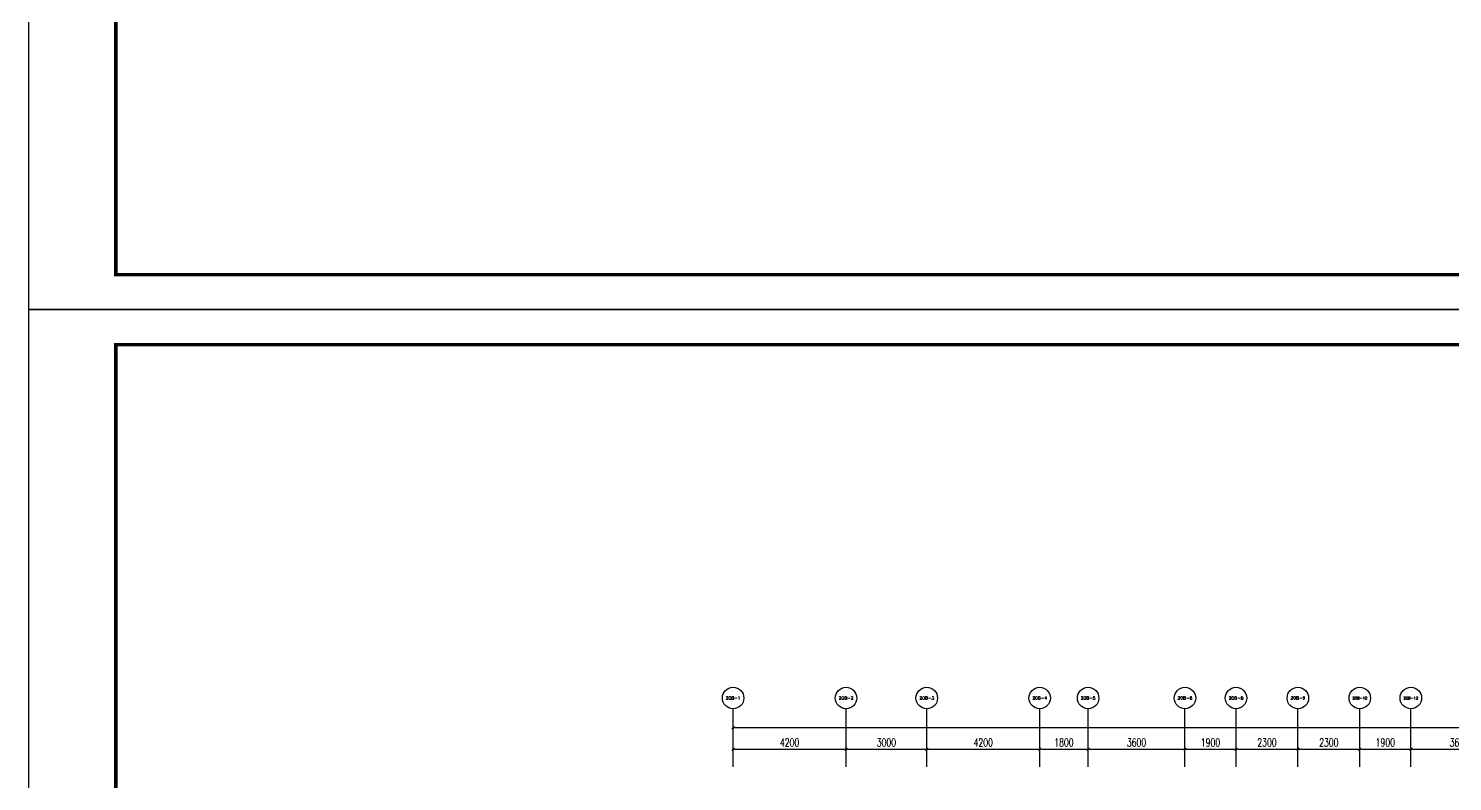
# Model space of a CAD drawing. Extents: x 296441 to 853063, y 459050 to 1117990.
# Drawn here: x 582499 to 635447, y 827622 to 855595 of the extents above; entities that cross this region are included whole.
import ezdxf
from ezdxf.enums import TextEntityAlignment as Align

# ---------------------------------------------------------------- set-up
doc = ezdxf.new("R2010")
doc.units = 0
doc.header["$LTSCALE"] = 1000
for name, color, linetype in [('AXIS', 3, 'Continuous'), ('AXIS_TEXT', 7, 'Continuous'), ('G-GRID-IDEN', 4, 'Continuous'), ('G-GRID-TEXT', 33, 'Continuous'), ('PUB_DIM', 3, 'Continuous'), ('ZT1_通用--图框---PM、LM、DY、JD', 150, 'Continuous')]:
    doc.layers.add(name, color=color, linetype=linetype)
doc.styles.add('_TCH_AXIS', font='COMPLEX', dxfattribs={"bigfont": 'GBCBIG'})
doc.styles.add('_TCH_DIM_T3', font='SIMPLEX', dxfattribs={"width": 0.705882, "bigfont": 'GBCBIG'})
doc.styles.add('GOA_04_COMPLEX_1.00', font='complex.shx')
doc.styles.add('ZT_图框1', font='ROMANS', dxfattribs={"width": 0.8, "bigfont": 'CHINESE'})
doc.dimstyles.new('_TCH_ARCH&&100', dxfattribs={"dimtxt": 297.5, "dimasz": 100, "dimexe": 250, "dimexo": 300, "dimgap": 100, "dimtad": 1, "dimdec": 0, "dimzin": 0, "dimdsep": 46, "dimtxsty": '_TCH_DIM_T3', "dimblk": 'ARCHTICK', "dimcen": 0.09, "dimclrt": 7, "dimazin": 2, "dimtfac": 1, "dimtdec": 0, "dimtix": 1, "dimtmove": 2, "dimatfit": 3, "dimfxl": 0, "dimtolj": 1, "dimtzin": 0, "dimarcsym": 0})

# ---------------------------------------------------------------- blocks, each defined once
blk = doc.blocks.new('ZT_A1标准图框')
blk.add_lwpolyline([(0, -594), (841, -594), (841, 0), (0, 0)], close=True)
at = {"const_width": 1}
blk.add_lwpolyline([(25, -584), (831, -584), (831, -10), (25, -10)], close=True, dxfattribs=at)
at = {"color": 70, "ltscale": 0.3, "style": 'ZT_图框1', "flags": 8}
for tag, width, p in [('子项名称', 0.65, (803.53, -431.64)), ('图名', 0.8, (803.53, -450.79))]:
    blk.add_attdef(tag, text='', height=3.5, dxfattribs=dict(at, width=width)).set_placement(p, align=Align.MIDDLE)
at = {"color": 70, "style": 'ZT_图框1', "width": 0.7, "flags": 8}
for tag, p in [('比例', (823.26, -510.32)), ('版本', (823.22, -517.8)), ('图号', (809.52, -525.31))]:
    blk.add_attdef(tag, text='', height=2.8, dxfattribs=at).set_placement(p, align=Align.MIDDLE)
blk = doc.blocks.new('_AXISO')
at = {"layer": 'G-GRID-IDEN'}
blk.add_circle((0, 0), 0.5, dxfattribs=at)
at = {"layer": 'G-GRID-TEXT', "style": 'GOA_04_COMPLEX_1.00', "width": 1.041667}
blk.add_attdef('A', text='', height=0.56, dxfattribs=at).set_placement((-0.25, -0.28), (0.25, -0.28), align=Align.FIT)
blk = doc.blocks.new('_ArchTick')
at = {"color": 0, "linetype": 'ByBlock', "const_width": 0.4}
blk.add_lwpolyline([(-0.5, -0.5), (0.5, 0.5)], dxfattribs=at)
blk = doc.blocks.new('*D1879')
at = {"layer": 'Defpoints', "color": 0, "transparency": 16777216}
for p in [(668098, 829622), (608698, 828161), (668098, 828161)]:
    blk.add_point(p, dxfattribs=at)
at = {"layer": 'PUB_DIM', "color": 0, "lineweight": -2, "transparency": 16777216}
for p, q in [((608698, 828461), (608698, 829872)), ((668098, 828461), (668098, 829872)), ((608698, 829622), (668098, 829622))]:
    blk.add_line(p, q, dxfattribs=at)
at = {"layer": 'PUB_DIM', "color": 0, "lineweight": -2, "transparency": 16777216, "xscale": 100, "yscale": 100, "zscale": 100, "rotation": 180}
blk.add_blockref('_ArchTick', (608698, 829622), dxfattribs=at)
at = {"layer": 'PUB_DIM', "color": 0, "lineweight": -2, "transparency": 16777216, "xscale": 100, "yscale": 100, "zscale": 100}
blk.add_blockref('_ArchTick', (668098, 829622), dxfattribs=at)
at = {"layer": 'PUB_DIM', "color": 7, "transparency": 16777216, "insert": (638398, 829870), "char_height": 297.5, "attachment_point": 5, "style": '_TCH_DIM_T3'}
blk.add_mtext('\\A1;59400', dxfattribs=at)
blk = doc.blocks.new('*D1880')
at = {"layer": 'Defpoints', "color": 0, "transparency": 16777216}
for p in [(612898, 828822), (608698, 828022), (612898, 828022)]:
    blk.add_point(p, dxfattribs=at)
at = {"layer": 'PUB_DIM', "color": 0, "lineweight": -2, "transparency": 16777216}
for p, q in [((608698, 828322), (608698, 829072)), ((608698, 828822), (612898, 828822)), ((612898, 828322), (612898, 829072))]:
    blk.add_line(p, q, dxfattribs=at)
at = {"layer": 'PUB_DIM', "color": 0, "lineweight": -2, "transparency": 16777216, "xscale": 100, "yscale": 100, "zscale": 100, "rotation": 180}
blk.add_blockref('_ArchTick', (608698, 828822), dxfattribs=at)
at = {"layer": 'PUB_DIM', "color": 0, "lineweight": -2, "transparency": 16777216, "xscale": 100, "yscale": 100, "zscale": 100}
blk.add_blockref('_ArchTick', (612898, 828822), dxfattribs=at)
at = {"layer": 'PUB_DIM', "color": 7, "transparency": 16777216, "insert": (610798, 829070), "char_height": 297.5, "attachment_point": 5, "style": '_TCH_DIM_T3'}
blk.add_mtext('\\A1;4200', dxfattribs=at)
blk = doc.blocks.new('*D1881')
at = {"layer": 'Defpoints', "color": 0, "transparency": 16777216}
for p in [(615898, 828822), (612898, 828022), (615898, 828022)]:
    blk.add_point(p, dxfattribs=at)
at = {"layer": 'PUB_DIM', "color": 0, "lineweight": -2, "transparency": 16777216}
for p, q in [((612898, 828322), (612898, 829072)), ((612898, 828822), (615898, 828822)), ((615898, 828322), (615898, 829072))]:
    blk.add_line(p, q, dxfattribs=at)
at = {"layer": 'PUB_DIM', "color": 0, "lineweight": -2, "transparency": 16777216, "xscale": 100, "yscale": 100, "zscale": 100, "rotation": 180}
blk.add_blockref('_ArchTick', (612898, 828822), dxfattribs=at)
at = {"layer": 'PUB_DIM', "color": 0, "lineweight": -2, "transparency": 16777216, "xscale": 100, "yscale": 100, "zscale": 100}
blk.add_blockref('_ArchTick', (615898, 828822), dxfattribs=at)
at = {"layer": 'PUB_DIM', "color": 7, "transparency": 16777216, "insert": (614398, 829070), "char_height": 297.5, "attachment_point": 5, "style": '_TCH_DIM_T3'}
blk.add_mtext('\\A1;3000', dxfattribs=at)
blk = doc.blocks.new('*D1882')
at = {"layer": 'Defpoints', "color": 0, "transparency": 16777216}
for p in [(620098, 828822), (615898, 828022), (620098, 828022)]:
    blk.add_point(p, dxfattribs=at)
at = {"layer": 'PUB_DIM', "color": 0, "lineweight": -2, "transparency": 16777216}
for p, q in [((615898, 828322), (615898, 829072)), ((615898, 828822), (620098, 828822)), ((620098, 828322), (620098, 829072))]:
    blk.add_line(p, q, dxfattribs=at)
at = {"layer": 'PUB_DIM', "color": 0, "lineweight": -2, "transparency": 16777216, "xscale": 100, "yscale": 100, "zscale": 100, "rotation": 180}
blk.add_blockref('_ArchTick', (615898, 828822), dxfattribs=at)
at = {"layer": 'PUB_DIM', "color": 0, "lineweight": -2, "transparency": 16777216, "xscale": 100, "yscale": 100, "zscale": 100}
blk.add_blockref('_ArchTick', (620098, 828822), dxfattribs=at)
at = {"layer": 'PUB_DIM', "color": 7, "transparency": 16777216, "insert": (617998, 829070), "char_height": 297.5, "attachment_point": 5, "style": '_TCH_DIM_T3'}
blk.add_mtext('\\A1;4200', dxfattribs=at)
blk = doc.blocks.new('*D1883')
at = {"layer": 'Defpoints', "color": 0, "transparency": 16777216}
for p in [(621898, 828822), (620098, 828022), (621898, 828022)]:
    blk.add_point(p, dxfattribs=at)
at = {"layer": 'PUB_DIM', "color": 0, "lineweight": -2, "transparency": 16777216}
for p, q in [((620098, 828322), (620098, 829072)), ((620098, 828822), (621898, 828822)), ((621898, 828322), (621898, 829072))]:
    blk.add_line(p, q, dxfattribs=at)
at = {"layer": 'PUB_DIM', "color": 0, "lineweight": -2, "transparency": 16777216, "xscale": 100, "yscale": 100, "zscale": 100, "rotation": 180}
blk.add_blockref('_ArchTick', (620098, 828822), dxfattribs=at)
at = {"layer": 'PUB_DIM', "color": 0, "lineweight": -2, "transparency": 16777216, "xscale": 100, "yscale": 100, "zscale": 100}
blk.add_blockref('_ArchTick', (621898, 828822), dxfattribs=at)
at = {"layer": 'PUB_DIM', "color": 7, "transparency": 16777216, "insert": (620998, 829070), "char_height": 297.5, "attachment_point": 5, "style": '_TCH_DIM_T3'}
blk.add_mtext('\\A1;1800', dxfattribs=at)
blk = doc.blocks.new('*D1884')
at = {"layer": 'Defpoints', "color": 0, "transparency": 16777216}
for p in [(625498, 828822), (621898, 828022), (625498, 828022)]:
    blk.add_point(p, dxfattribs=at)
at = {"layer": 'PUB_DIM', "color": 0, "lineweight": -2, "transparency": 16777216}
for p, q in [((621898, 828322), (621898, 829072)), ((621898, 828822), (625498, 828822)), ((625498, 828322), (625498, 829072))]:
    blk.add_line(p, q, dxfattribs=at)
at = {"layer": 'PUB_DIM', "color": 0, "lineweight": -2, "transparency": 16777216, "xscale": 100, "yscale": 100, "zscale": 100, "rotation": 180}
blk.add_blockref('_ArchTick', (621898, 828822), dxfattribs=at)
at = {"layer": 'PUB_DIM', "color": 0, "lineweight": -2, "transparency": 16777216, "xscale": 100, "yscale": 100, "zscale": 100}
blk.add_blockref('_ArchTick', (625498, 828822), dxfattribs=at)
at = {"layer": 'PUB_DIM', "color": 7, "transparency": 16777216, "insert": (623698, 829070), "char_height": 297.5, "attachment_point": 5, "style": '_TCH_DIM_T3'}
blk.add_mtext('\\A1;3600', dxfattribs=at)
blk = doc.blocks.new('*D1885')
at = {"layer": 'Defpoints', "color": 0, "transparency": 16777216}
for p in [(627398, 828822), (625498, 828022), (627398, 828022)]:
    blk.add_point(p, dxfattribs=at)
at = {"layer": 'PUB_DIM', "color": 0, "lineweight": -2, "transparency": 16777216}
for p, q in [((625498, 828322), (625498, 829072)), ((625498, 828822), (627398, 828822)), ((627398, 828322), (627398, 829072))]:
    blk.add_line(p, q, dxfattribs=at)
at = {"layer": 'PUB_DIM', "color": 0, "lineweight": -2, "transparency": 16777216, "xscale": 100, "yscale": 100, "zscale": 100, "rotation": 180}
blk.add_blockref('_ArchTick', (625498, 828822), dxfattribs=at)
at = {"layer": 'PUB_DIM', "color": 0, "lineweight": -2, "transparency": 16777216, "xscale": 100, "yscale": 100, "zscale": 100}
blk.add_blockref('_ArchTick', (627398, 828822), dxfattribs=at)
at = {"layer": 'PUB_DIM', "color": 7, "transparency": 16777216, "insert": (626448, 829070), "char_height": 297.5, "attachment_point": 5, "style": '_TCH_DIM_T3'}
blk.add_mtext('\\A1;1900', dxfattribs=at)
blk = doc.blocks.new('*D1886')
at = {"layer": 'Defpoints', "color": 0, "transparency": 16777216}
for p in [(629698, 828822), (627398, 828022), (629698, 828022)]:
    blk.add_point(p, dxfattribs=at)
at = {"layer": 'PUB_DIM', "color": 0, "lineweight": -2, "transparency": 16777216}
for p, q in [((627398, 828322), (627398, 829072)), ((627398, 828822), (629698, 828822)), ((629698, 828322), (629698, 829072))]:
    blk.add_line(p, q, dxfattribs=at)
at = {"layer": 'PUB_DIM', "color": 0, "lineweight": -2, "transparency": 16777216, "xscale": 100, "yscale": 100, "zscale": 100, "rotation": 180}
blk.add_blockref('_ArchTick', (627398, 828822), dxfattribs=at)
at = {"layer": 'PUB_DIM', "color": 0, "lineweight": -2, "transparency": 16777216, "xscale": 100, "yscale": 100, "zscale": 100}
blk.add_blockref('_ArchTick', (629698, 828822), dxfattribs=at)
at = {"layer": 'PUB_DIM', "color": 7, "transparency": 16777216, "insert": (628548, 829070), "char_height": 297.5, "attachment_point": 5, "style": '_TCH_DIM_T3'}
blk.add_mtext('\\A1;2300', dxfattribs=at)
blk = doc.blocks.new('*D1887')
at = {"layer": 'Defpoints', "color": 0, "transparency": 16777216}
for p in [(631998, 828822), (629698, 828022), (631998, 828022)]:
    blk.add_point(p, dxfattribs=at)
at = {"layer": 'PUB_DIM', "color": 0, "lineweight": -2, "transparency": 16777216}
for p, q in [((629698, 828322), (629698, 829072)), ((629698, 828822), (631998, 828822)), ((631998, 828322), (631998, 829072))]:
    blk.add_line(p, q, dxfattribs=at)
at = {"layer": 'PUB_DIM', "color": 0, "lineweight": -2, "transparency": 16777216, "xscale": 100, "yscale": 100, "zscale": 100, "rotation": 180}
blk.add_blockref('_ArchTick', (629698, 828822), dxfattribs=at)
at = {"layer": 'PUB_DIM', "color": 0, "lineweight": -2, "transparency": 16777216, "xscale": 100, "yscale": 100, "zscale": 100}
blk.add_blockref('_ArchTick', (631998, 828822), dxfattribs=at)
at = {"layer": 'PUB_DIM', "color": 7, "transparency": 16777216, "insert": (630848, 829070), "char_height": 297.5, "attachment_point": 5, "style": '_TCH_DIM_T3'}
blk.add_mtext('\\A1;2300', dxfattribs=at)
blk = doc.blocks.new('*D1888')
at = {"layer": 'Defpoints', "color": 0, "transparency": 16777216}
for p in [(633898, 828822), (631998, 828022), (633898, 828022)]:
    blk.add_point(p, dxfattribs=at)
at = {"layer": 'PUB_DIM', "color": 0, "lineweight": -2, "transparency": 16777216}
for p, q in [((631998, 828322), (631998, 829072)), ((631998, 828822), (633898, 828822)), ((633898, 828322), (633898, 829072))]:
    blk.add_line(p, q, dxfattribs=at)
at = {"layer": 'PUB_DIM', "color": 0, "lineweight": -2, "transparency": 16777216, "xscale": 100, "yscale": 100, "zscale": 100, "rotation": 180}
blk.add_blockref('_ArchTick', (631998, 828822), dxfattribs=at)
at = {"layer": 'PUB_DIM', "color": 0, "lineweight": -2, "transparency": 16777216, "xscale": 100, "yscale": 100, "zscale": 100}
blk.add_blockref('_ArchTick', (633898, 828822), dxfattribs=at)
at = {"layer": 'PUB_DIM', "color": 7, "transparency": 16777216, "insert": (632948, 829070), "char_height": 297.5, "attachment_point": 5, "style": '_TCH_DIM_T3'}
blk.add_mtext('\\A1;1900', dxfattribs=at)
blk = doc.blocks.new('*D1889')
at = {"layer": 'Defpoints', "color": 0, "transparency": 16777216}
for p in [(637498, 828822), (633898, 828022), (637498, 828022)]:
    blk.add_point(p, dxfattribs=at)
at = {"layer": 'PUB_DIM', "color": 0, "lineweight": -2, "transparency": 16777216}
for p, q in [((633898, 828322), (633898, 829072)), ((633898, 828822), (637498, 828822)), ((637498, 828322), (637498, 829072))]:
    blk.add_line(p, q, dxfattribs=at)
at = {"layer": 'PUB_DIM', "color": 0, "lineweight": -2, "transparency": 16777216, "xscale": 100, "yscale": 100, "zscale": 100, "rotation": 180}
blk.add_blockref('_ArchTick', (633898, 828822), dxfattribs=at)
at = {"layer": 'PUB_DIM', "color": 0, "lineweight": -2, "transparency": 16777216, "xscale": 100, "yscale": 100, "zscale": 100}
blk.add_blockref('_ArchTick', (637498, 828822), dxfattribs=at)
at = {"layer": 'PUB_DIM', "color": 7, "transparency": 16777216, "insert": (635698, 829070), "char_height": 297.5, "attachment_point": 5, "style": '_TCH_DIM_T3'}
blk.add_mtext('\\A1;3600', dxfattribs=at)

msp = doc.modelspace()

# ---------------------------------------------------------------- linework, layer by layer
at = {"layer": 'AXIS'}
for p, q in [((608698.5, 828160.6), (608698.5, 830321.5)), ((612898.5, 828160.6), (612898.5, 830321.5)), ((615898.5, 828160.6), (615898.5, 830321.5)), ((620098.5, 828160.6), (620098.5, 830321.5)), ((621898.5, 828160.6), (621898.5, 830321.5)), ((625498.5, 828160.6), (625498.5, 830321.5)), ((627398.5, 828160.6), (627398.5, 830321.5)), ((629698.5, 828160.6), (629698.5, 830321.5)), ((631998.5, 828160.6), (631998.5, 830321.5)), ((633898.5, 828160.6), (633898.5, 830321.5))]:
    msp.add_line(p, q, dxfattribs=at)

# ---------------------------------------------------------------- block references
ref = msp.add_blockref('_AXISO', (608698.5, 830721.5), dxfattribs=dict(at, xscale=800, yscale=800, zscale=800))
ref.add_attrib('A', '20B-1', dxfattribs={"layer": 'AXIS_TEXT', "height": 118.49, "style": '_TCH_AXIS'}).set_placement((608424.8, 830662.3), (608972.1, 830662.3), align=Align.FIT)
ref = msp.add_blockref('_AXISO', (612898.5, 830721.5), dxfattribs=dict(at, xscale=800, yscale=800, zscale=800))
ref.add_attrib('A', '20B-2', dxfattribs={"layer": 'AXIS_TEXT', "height": 112.93, "style": '_TCH_AXIS'}).set_placement((612624.2, 830665.1), (613172.7, 830665.1), align=Align.FIT)
ref = msp.add_blockref('_AXISO', (615898.5, 830721.5), dxfattribs=dict(at, xscale=800, yscale=800, zscale=800))
ref.add_attrib('A', '20B-3', dxfattribs={"layer": 'AXIS_TEXT', "height": 112.93, "style": '_TCH_AXIS'}).set_placement((615624.2, 830665.1), (616172.7, 830665.1), align=Align.FIT)
ref = msp.add_blockref('_AXISO', (620098.5, 830721.5), dxfattribs=dict(at, xscale=800, yscale=800, zscale=800))
ref.add_attrib('A', '20B-4', dxfattribs={"layer": 'AXIS_TEXT', "height": 110.84, "style": '_TCH_AXIS'}).set_placement((619824, 830666.1), (620372.9, 830666.1), align=Align.FIT)
ref = msp.add_blockref('_AXISO', (621898.5, 830721.5), dxfattribs=dict(at, xscale=800, yscale=800, zscale=800))
ref.add_attrib('A', '20B-5', dxfattribs={"layer": 'AXIS_TEXT', "height": 112.93, "style": '_TCH_AXIS'}).set_placement((621624.2, 830665.1), (622172.7, 830665.1), align=Align.FIT)
ref = msp.add_blockref('_AXISO', (625498.5, 830721.5), dxfattribs=dict(at, xscale=800, yscale=800, zscale=800))
ref.add_attrib('A', '20B-6', dxfattribs={"layer": 'AXIS_TEXT', "height": 112.93, "style": '_TCH_AXIS'}).set_placement((625224.2, 830665.1), (625772.7, 830665.1), align=Align.FIT)
ref = msp.add_blockref('_AXISO', (627398.5, 830721.5), dxfattribs=dict(at, xscale=800, yscale=800, zscale=800))
ref.add_attrib('A', '20B-8', dxfattribs={"layer": 'AXIS_TEXT', "height": 112.93, "style": '_TCH_AXIS'}).set_placement((627124.2, 830665.1), (627672.7, 830665.1), align=Align.FIT)
ref = msp.add_blockref('_AXISO', (629698.5, 830721.5), dxfattribs=dict(at, xscale=800, yscale=800, zscale=800))
ref.add_attrib('A', '20B-9', dxfattribs={"layer": 'AXIS_TEXT', "height": 112.93, "style": '_TCH_AXIS'}).set_placement((629424.2, 830665.1), (629972.7, 830665.1), align=Align.FIT)
ref = msp.add_blockref('_AXISO', (631998.5, 830721.5), dxfattribs=dict(at, xscale=800, yscale=800, zscale=800))
ref.add_attrib('A', '20B-10', dxfattribs={"layer": 'AXIS_TEXT', "height": 98.93, "style": '_TCH_AXIS'}).set_placement((631722.9, 830672.1), (632274.1, 830672.1), align=Align.FIT)
ref = msp.add_blockref('_AXISO', (633898.5, 830721.5), dxfattribs=dict(at, xscale=800, yscale=800, zscale=800))
ref.add_attrib('A', '20B-12', dxfattribs={"layer": 'AXIS_TEXT', "height": 98.93, "style": '_TCH_AXIS'}).set_placement((633622.9, 830672.1), (634174.1, 830672.1), align=Align.FIT)
at = {"layer": 'ZT1_通用--图框---PM、LM、DY、JD', "ltscale": 10, "xscale": 130, "yscale": 130, "zscale": 130}
for p in [(582499.1, 922370), (582499.1, 845150)]:
    msp.add_blockref('ZT_A1标准图框', p, dxfattribs=at)

# ---------------------------------------------------------------- dimensions: what is measured, and where the dimension line sits
at = {"layer": 'PUB_DIM'}
for p1, p2, distance, picture, middle in [((608698.5, 828160.6), (668098.5, 828160.6), 1461, '*D1879', (638398.5, 829870.3)), ((608698.5, 828021.5), (612898.5, 828021.5), 800, '*D1880', (610798.5, 829070.3)), ((612898.5, 828021.5), (615898.5, 828021.5), 800, '*D1881', (614398.5, 829070.3)), ((615898.5, 828021.5), (620098.5, 828021.5), 800, '*D1882', (617998.5, 829070.3)), ((620098.5, 828021.5), (621898.5, 828021.5), 800, '*D1883', (620998.5, 829070.3)), ((621898.5, 828021.5), (625498.5, 828021.5), 800, '*D1884', (623698.5, 829070.3)), ((625498.5, 828021.5), (627398.5, 828021.5), 800, '*D1885', (626448.5, 829070.3)), ((627398.5, 828021.5), (629698.5, 828021.5), 800, '*D1886', (628548.5, 829070.3)), ((629698.5, 828021.5), (631998.5, 828021.5), 800, '*D1887', (630848.5, 829070.3)), ((631998.5, 828021.5), (633898.5, 828021.5), 800, '*D1888', (632948.5, 829070.3)), ((633898.5, 828021.5), (637498.5, 828021.5), 800, '*D1889', (635698.5, 829070.3))]:
    dim = msp.add_aligned_dim(p1=p1, p2=p2, distance=distance, dimstyle='_TCH_ARCH&&100', dxfattribs=at)
    dim.commit()
    dim.dimension.update_dxf_attribs({"geometry": picture, "text_midpoint": middle})

doc.saveas('drawing.dxf')
